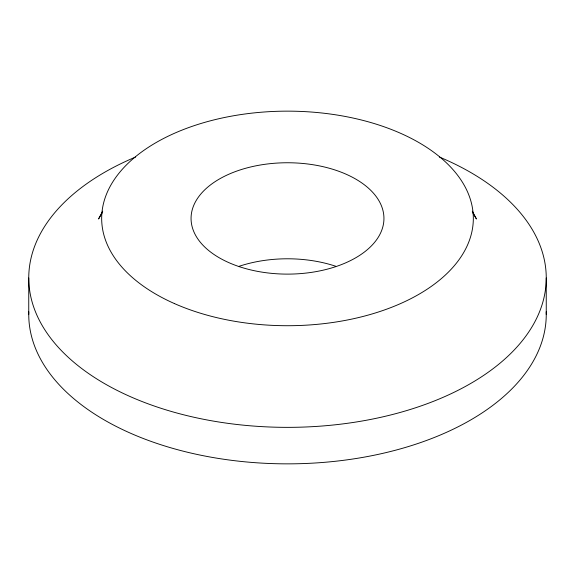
<?xml version="1.0" encoding="UTF-8"?>
<svg xmlns="http://www.w3.org/2000/svg" width="575" height="575" viewBox="0 0 575 575"><rect width="100%" height="100%" fill="white"/><g stroke="black" fill="none" stroke-linecap="round" stroke-linejoin="round"><path stroke-width="0.86" d="M102.702 211.169L98.569 218.974L102.027 213.088M472.973 213.088L476.431 218.974L472.298 211.169M546.25 277.977L546.25 314.467M28.75 277.977L28.75 314.467M546.207 311.801A258.75 149.385 0 0 1 287.5 463.853A258.75 149.385 0 0 1 28.793 311.801M239.279 266.247A96.442 55.682 0 0 1 335.721 266.247M439.437 157.054A258.75 149.385 0 0 1 479.83 377.904A258.75 149.385 0 0 1 95.17 377.904A258.75 149.385 0 0 1 135.563 157.054M174.376 303.55A185.833 107.288 0 0 0 471.737 232.437A185.833 107.288 0 0 0 216.387 119.312A185.833 107.288 0 0 0 174.376 303.55M239.279 266.656A96.442 55.682 0 0 0 383.942 218.435A96.442 55.682 0 0 0 239.279 170.214A96.442 55.682 0 0 0 239.279 266.656"/></g></svg>
